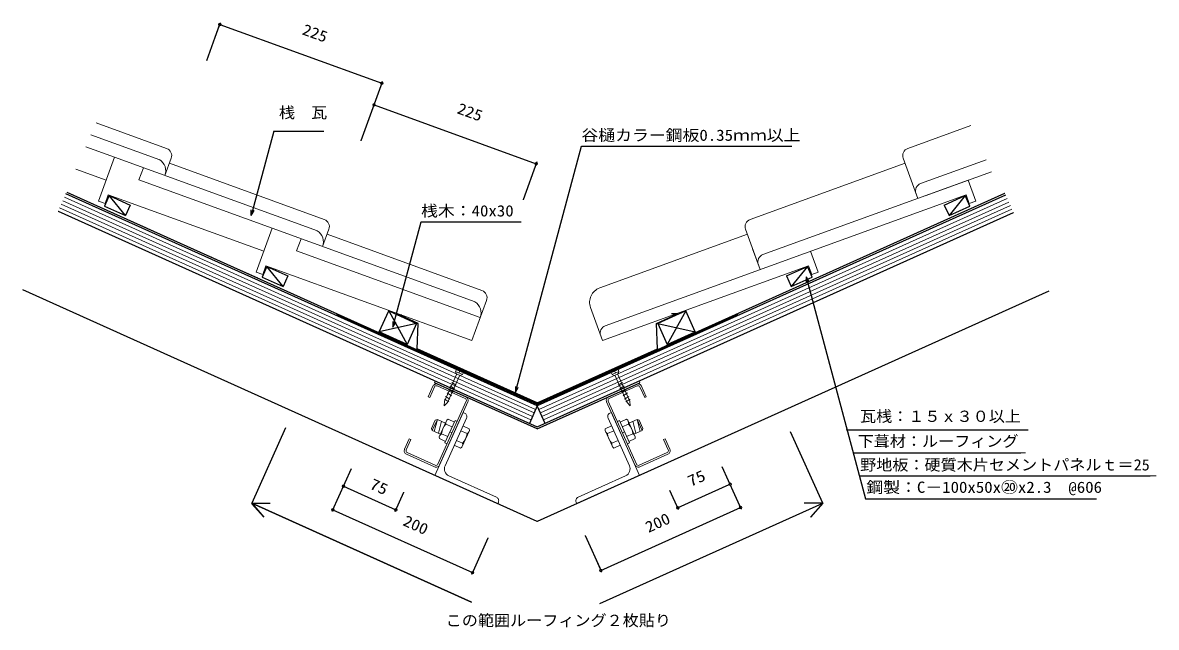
# Model space of a CAD drawing. Units: millimetres, scale not verified. Extents: x -746 to 733, y -398 to 391.
import ezdxf
from ezdxf.enums import TextEntityAlignment as Align

# ---------------------------------------------------------------- set-up
doc = ezdxf.new("R2010")
doc.units = ezdxf.units.MM
doc.header["$LTSCALE"] = 10
doc.linetypes.add('DASHED1', pattern=[1.8, 1.2, -0.6])
doc.linetypes.add('DASHED3', pattern=[4, 3, -1])
doc.layers.add('0-0_LAYER001', color=2, linetype='Continuous', lineweight=18)
doc.layers.add('0-1_ADD_LINE', color=7, linetype='Continuous')
doc.styles.add('ＭＳ ゴシック', font='')
doc.styles.get('ＭＳ ゴシック').set_extended_font_data('MS Gothic')

msp = doc.modelspace()

# ---------------------------------------------------------------- linework, layer by layer
at = {"layer": '0-0_LAYER001'}
for p, q in [((-488.13, 390.68), (-506.03, 341.33)), ((-277.47, 311.59), (-488.98, 388.33)), ((-276.62, 313.94), (-294.52, 264.59)), ((-286.85, 285.74), (-304.76, 236.39)), ((-76.19, 206.65), (-287.7, 283.39)), ((-448.05, 139.18), (-418.6, 249.08)), ((-418.6, 249.08), (-356.54, 249.08)), ((-626.27, 215.16), (-663.94, 228.82)), ((-103.18, -91.58), (-17.1, 229.67)), ((-17.1, 229.67), (250.8, 229.67)), ((-75.34, 209), (-93.25, 159.65)), ((-588.67, 201.52), (-594.47, 185.54)), ((-420.56, 122.44), (-594.47, 185.54)), ((-74.73, -109.26), (-689.74, 167.49)), ((-633.24, 165.11), (-605.88, 152.8)), ((-74.73, -109.26), (536.49, 165.79)), ((483.78, 165.11), (456.42, 152.8)), ((483.78, 165.11), (462.57, 139.12)), ((489.93, 151.44), (483.78, 165.11)), ((-612.04, 139.12), (-639.4, 151.44)), ((-605.88, 152.8), (-612.04, 139.12)), ((456.42, 152.8), (462.57, 139.12)), ((462.57, 139.12), (489.93, 151.44)), ((-93.8, -128.09), (-700, 144.7)), ((-55.66, -128.09), (546.75, 142.99)), ((-382.96, 108.8), (-388.76, 92.82)), ((-149.04, 5.85), (-388.76, 92.82)), ((-433.63, 58.84), (-427.47, 72.52)), ((-427.47, 72.52), (-400.11, 60.21)), ((-427.47, 72.52), (-406.27, 46.53)), ((-400.11, 60.21), (-406.27, 46.53)), ((278.01, 72.52), (250.65, 60.21)), ((250.65, 60.21), (256.81, 46.53)), ((278.01, 72.52), (256.81, 46.53)), ((276.2, 59.28), (353.81, -230.36)), ((284.16, 58.84), (278.01, 72.52)), ((-406.27, 46.53), (-433.63, 58.84)), ((256.81, 46.53), (284.16, 58.84)), ((-74.73, -260.04), (-746.16, 42.1)), ((-74.73, -260.04), (592.92, 40.4)), ((-268.55, 14.72), (-244.39, -29.05)), ((119.09, 14.72), (94.92, -29.05)), ((108.18, 10.76), (100.67, 10.64)), ((-280.86, -12.64), (-232.07, -1.69)), ((131.4, -12.64), (82.61, -1.69)), ((-74.73, -105.46), (-231.61, -34.86)), ((-179.92, -68.28), (-195.68, -103.3)), ((-176.28, -69.92), (-192.03, -104.94)), ((-180.2, -61.58), (-181.43, -64.31)), ((-181.43, -64.31), (-172.31, -68.42)), ((-181.43, -64.31), (-179.92, -68.28)), ((-180.2, -61.58), (-171.08, -65.68)), ((-175.64, -63.63), (-176.87, -66.37)), ((-172.31, -68.42), (-176.28, -69.92)), ((-171.08, -65.68), (-172.31, -68.42)), ((30.73, -61.58), (21.61, -65.68)), ((21.61, -65.68), (22.85, -68.42)), ((31.96, -64.31), (22.85, -68.42)), ((22.85, -68.42), (26.81, -69.92)), ((26.17, -63.63), (27.4, -66.37)), ((26.81, -69.92), (42.57, -104.94)), ((31.96, -64.31), (30.46, -68.28)), ((30.46, -68.28), (46.22, -103.3)), ((30.73, -61.58), (31.96, -64.31)), ((-210.87, -83.64), (-217.02, -97.32)), ((-208.77, -84.58), (-214.92, -98.26)), ((-208.81, -79.08), (-207.79, -76.8)), ((-208.81, -79.08), (-74.73, -139.41)), ((-168.72, -99.64), (-205.2, -83.23)), ((-204.26, -81.13), (-167.78, -97.54)), ((-184.63, -91.5), (-190.26, -87.81)), ((-184.63, -91.5), (-190.26, -87.81)), ((-182.58, -86.94), (-188.2, -83.25)), ((-182.58, -86.94), (-188.2, -83.25)), ((-180.52, -82.38), (-186.15, -78.69)), ((-180.52, -82.38), (-186.15, -78.69)), ((59.35, -79.08), (-74.73, -139.41)), ((54.79, -81.13), (18.31, -97.54)), ((19.26, -99.64), (55.73, -83.23)), ((31.06, -82.38), (36.69, -78.69)), ((31.06, -82.38), (36.69, -78.69)), ((33.11, -86.94), (38.74, -83.25)), ((33.11, -86.94), (38.74, -83.25)), ((35.16, -91.5), (40.79, -87.81)), ((35.16, -91.5), (40.79, -87.81)), ((59.35, -79.08), (58.32, -76.8)), ((59.3, -84.58), (65.46, -98.26)), ((61.4, -83.64), (67.56, -97.32)), ((-214.92, -98.26), (-217.02, -97.32)), ((-204.3, -185.29), (-167.37, -103.21)), ((-196.16, -109.23), (-195.68, -103.3)), ((-190.27, -104.03), (-195.9, -100.34)), ((-188.73, -100.62), (-194.36, -96.92)), ((-186.68, -96.06), (-192.31, -92.37)), ((54.84, -185.29), (17.9, -103.21)), ((37.22, -96.06), (42.84, -92.37)), ((39.27, -100.62), (44.9, -96.92)), ((40.8, -104.03), (46.43, -100.34)), ((46.69, -109.23), (46.22, -103.3)), ((65.46, -98.26), (67.56, -97.32)), ((-208.36, -199.91), (-171.43, -117.83)), ((-202.2, -186.23), (-165.27, -104.16)), ((-196.16, -109.23), (-192.03, -104.94)), ((-169.6, -118.65), (-171.43, -117.83)), ((-74.73, -109.26), (-84.99, -132.06)), ((-74.73, -109.26), (-64.47, -132.06)), ((52.74, -186.23), (15.81, -104.16)), ((20.14, -118.65), (21.96, -117.83)), ((58.9, -199.91), (21.96, -117.83)), ((46.69, -109.23), (42.57, -104.94)), ((-207.72, -127.82), (-212.65, -138.76)), ((-205.08, -126.82), (-211.64, -141.41)), ((-205.08, -126.82), (-209.07, -142.56)), ((-205.08, -126.82), (-207.72, -127.82)), ((-194.41, -131.62), (-205.08, -126.82)), ((-199.52, -129.32), (-203.51, -145.06)), ((-202.61, -149.85), (-192.76, -127.97)), ((-195.14, -157.61), (-182, -128.43)), ((-167.09, -125.27), (-195, -187.28)), ((-193.87, -133.03), (-185.73, -136.7)), ((-192.76, -127.97), (-191.03, -126.72)), ((-191.03, -126.72), (-182.88, -130.38)), ((-179.27, -129.66), (-182, -128.43)), ((-93.8, -128.09), (-74.73, -136.67)), ((-55.66, -128.09), (-74.73, -136.67)), ((17.63, -125.27), (45.54, -187.28)), ((29.8, -129.66), (32.54, -128.43)), ((45.67, -157.61), (32.54, -128.43)), ((41.56, -126.72), (33.42, -130.38)), ((44.4, -133.03), (36.26, -136.7)), ((43.3, -127.97), (41.56, -126.72)), ((53.15, -149.85), (43.3, -127.97)), ((44.94, -131.62), (55.61, -126.82)), ((50.06, -129.32), (54.05, -145.06)), ((55.61, -126.82), (58.26, -127.82)), ((55.61, -126.82), (62.18, -141.41)), ((55.61, -126.82), (59.6, -142.56)), ((58.26, -127.82), (63.18, -138.76)), ((-403.11, -138.08), (-447.26, -236.2)), ((-212.65, -138.76), (-211.64, -141.41)), ((-200.97, -146.21), (-211.64, -141.41)), ((-199.55, -145.67), (-191.41, -149.33)), ((-185.83, -144.25), (-188.57, -143.02)), ((-166.37, -145.41), (-174.51, -141.75)), ((-163.31, -141.23), (-173.16, -163.11)), ((-163.53, -139.09), (-171.67, -135.43)), ((-163.31, -141.23), (-163.53, -139.09)), ((13.85, -141.23), (14.06, -139.09)), ((13.85, -141.23), (23.7, -163.11)), ((14.06, -139.09), (22.2, -135.43)), ((16.9, -145.41), (25.05, -141.75)), ((36.37, -144.25), (39.11, -143.02)), ((50.09, -145.67), (41.95, -149.33)), ((51.51, -146.21), (62.18, -141.41)), ((63.18, -138.76), (62.18, -141.41)), ((255.91, -143.13), (297.91, -236.46)), ((328.46, -140.3), (554.47, -140.3)), ((-247.8, -165.71), (-241.64, -152.03)), ((-245.7, -166.65), (-239.55, -152.97)), ((-239.55, -152.97), (-241.64, -152.03)), ((-202.61, -149.85), (-202.4, -151.99)), ((-202.4, -151.99), (-194.26, -155.65)), ((-192.4, -158.84), (-195.14, -157.61)), ((-174.9, -164.36), (-183.04, -160.7)), ((-172.05, -158.05), (-180.2, -154.38)), ((22.59, -158.05), (30.73, -154.38)), ((25.43, -164.36), (33.57, -160.7)), ((42.94, -158.84), (45.67, -157.61)), ((52.93, -151.99), (44.79, -155.65)), ((53.15, -149.85), (52.93, -151.99)), ((90.08, -152.97), (92.18, -152.03)), ((96.24, -166.65), (90.08, -152.97)), ((98.34, -165.71), (92.18, -152.03)), ((-245.29, -172.32), (-208.81, -188.74)), ((-207.87, -186.64), (-244.35, -170.22)), ((-173.16, -163.11), (-174.9, -164.36)), ((23.7, -163.11), (25.43, -164.36)), ((58.41, -186.64), (94.89, -170.22)), ((95.83, -172.32), (59.35, -188.74)), ((337.09, -170.4), (562.59, -170.4)), ((-328.66, -216.32), (-317.37, -191.24)), ((178.06, -213.81), (166.78, -188.74)), ((-342.47, -247.02), (-320.93, -199.14)), ((-127.97, -228.4), (-189.98, -200.5)), ((-21.49, -228.4), (40.52, -200.5)), ((191.7, -244.1), (170.15, -196.23)), ((346.64, -200.49), (733.1, -200.49)), ((-327.63, -214.04), (-259.24, -244.82)), ((109.67, -244.59), (98.39, -219.51)), ((108.64, -242.31), (177.04, -211.53)), ((-447.38, -236.46), (-431.3, -254.34)), ((-447.26, -236.2), (-423.22, -236.36)), ((-447.26, -236.2), (-160.66, -365.17)), ((-260.26, -247.1), (-248.98, -222.02)), ((297.8, -236.2), (6.82, -367.14)), ((297.8, -236.2), (273.76, -236.36)), ((297.91, -236.46), (281.84, -254.34)), ((353.81, -230.36), (655.15, -230.36)), ((-341.45, -244.74), (-159.06, -326.81)), ((8.28, -323.9), (190.67, -241.82)), ((9.31, -326.18), (-12.23, -278.3)), ((-160.09, -329.09), (-138.54, -281.22))]:
    msp.add_line(p, q, dxfattribs=at)
at = {"layer": '0-0_LAYER001', "color": 4}
for p, q in [((-558.27, 226.66), (-650.2, 260.01)), ((408.81, 226.66), (491.2, 256.55)), ((-567.12, 211.78), (-657.07, 244.42)), ((-626.27, 215.16), (-647.02, 157.98)), ((-361.41, 119.07), (-626.27, 215.16)), ((-560.47, 191.29), (-552.28, 213.85)), ((-352.56, 133.94), (-554.67, 207.27)), ((203.1, 133.94), (405.21, 207.27)), ((402.82, 213.85), (421.86, 161.36)), ((402.82, 213.85), (421.86, 161.36)), ((425.46, 180.76), (511.1, 211.83)), ((-637.13, 185.24), (-676.79, 199.63)), ((431.26, 164.77), (518.03, 196.26)), ((-634.47, 166.19), (-638.56, 154.91)), ((-431.42, 92.52), (-634.47, 166.19)), ((-647.02, 157.98), (-638.56, 154.91)), ((497.55, 157.98), (489.09, 154.91)), ((-420.56, 122.44), (-441.31, 65.26)), ((-155.7, 26.35), (-420.56, 122.44)), ((-354.76, 98.57), (-346.57, 121.13)), ((197.11, 121.13), (216.15, 68.65)), ((-146.85, 41.22), (-348.96, 114.55)), ((6.79, 44.63), (199.49, 114.55)), ((206.32, 95.75), (216.15, 68.65)), ((281.95, 92.52), (291.84, 65.26)), ((-441.31, 65.26), (-432.85, 62.19)), ((-428.75, 73.47), (-432.85, 62.19)), ((-159.9, -24.07), (-428.75, 73.47)), ((279.29, 73.47), (10.44, -24.07)), ((279.29, 73.47), (283.38, 62.19)), ((291.84, 65.26), (283.38, 62.19)), ((-159.9, -24.07), (-140.86, 28.41)), ((-5.19, 19.01), (10.44, -24.07))]:
    msp.add_line(p, q, dxfattribs=at)
at = {"layer": '0-0_LAYER001', "color": 1}
for p, q in [((-76.78, -113.82), (-691.79, 162.93)), ((-82.94, -127.5), (-697.95, 149.26)), ((-80.89, -122.94), (-695.89, 153.82)), ((-78.84, -118.38), (-693.84, 158.38)), ((-72.68, -113.82), (538.54, 161.23)), ((-70.63, -118.38), (540.6, 156.67)), ((-68.58, -122.94), (542.65, 152.11)), ((-66.52, -127.5), (544.7, 147.55))]:
    msp.add_line(p, q, dxfattribs=at)
at = {"layer": '0-0_LAYER001', "linetype": 'DASHED3'}
for q in [(-688.71, 169.77), (535.47, 168.07)]:
    msp.add_line((-74.73, -106.52), q, dxfattribs=at)
at = {"layer": '0-0_LAYER001', "linetype": 'DASHED1'}
for q in [(-336.41, 10.14), (186.94, 10.14)]:
    msp.add_line((-74.73, -107.61), q, dxfattribs=at)
at = {"layer": '0-0_LAYER001', "color": 4}
for points in [[(219.75, 88.04), (487.66, 185.24), (497.55, 157.98)], [(14.04, -4.68), (485, 166.19), (489.09, 154.91)]]:
    msp.add_lwpolyline(points, dxfattribs=at)
at = {"layer": '0-0_LAYER001'}
for points in [[(-639.4, 151.44), (-633.24, 165.11), (-612.04, 139.12)], [(-444.3, 145.67), (-448.05, 139.18), (-448.05, 146.68)], [(-263.2, -6.55), (-226.34, 131.01), (-95.84, 131.01)], [(276.2, 51.78), (276.2, 59.28), (279.95, 52.78)], [(-259.45, -0.05), (-263.2, -6.55), (-263.2, 0.95)], [(-231.61, -34.86), (-230.2, -1.59), (-257.64, 10.76)], [(-74.73, -105.46), (82.15, -34.86), (80.74, -1.59), (108.18, 10.76)], [(-99.43, -85.08), (-103.18, -91.58), (-103.18, -84.08)], [(-125.47, -235.02), (-126.29, -236.84), (-208.36, -199.91)], [(-24, -235.02), (-23.18, -236.84), (58.9, -199.91)]]:
    msp.add_lwpolyline(points, dxfattribs=at)
for points in [[(-244.39, -29.05), (-280.86, -12.64), (-268.55, 14.72), (-232.07, -1.69)], [(94.92, -29.05), (131.4, -12.64), (119.09, 14.72), (82.61, -1.69)]]:
    msp.add_lwpolyline(points, close=True, dxfattribs=at)
for centre in [(-488.98, 388.33), (-277.47, 311.59), (-287.7, 283.39), (-76.19, 206.65), (-327.63, -214.04), (177.04, -211.53), (-341.45, -244.74), (-259.24, -244.82), (108.64, -242.31), (190.67, -241.82), (-159.06, -326.81), (8.28, -323.9)]:
    msp.add_circle(centre, 1.7, dxfattribs=at)
at = {"layer": '0-0_LAYER001', "color": 4}
for centre, radius, start, end in [((-561.68, 217.26), 10, 340.05908, 70.05908), ((412.22, 217.26), 10, 109.94091, 199.94091), ((-577.06, 197.23), 17.62, 340.29127, 57.20982), ((428.87, 171.35), 10, 109.94091, 199.94091), ((-355.97, 124.54), 10, 340.05908, 70.05908), ((206.51, 124.54), 10, 109.94091, 199.94091), ((-371.35, 104.51), 17.62, 340.29127, 57.20982), ((223.16, 78.64), 10, 109.94091, 199.94091), ((13.61, 25.83), 20, 109.94091, 199.94091), ((-150.26, 31.82), 10, 340.05908, 70.05908), ((-165.64, 11.8), 17.62, 340.29127, 57.20982), ((17.45, -14.08), 10, 109.94091, 199.94091)]:
    msp.add_arc(centre, radius, start, end, dxfattribs=at)
at = {"layer": '0-0_LAYER001'}
for centre, radius, start, end in [((-206.31, -85.69), 5, 65.75863, 155.77563), ((-206.31, -85.69), 2.7, 65.76751, 155.75961), ((56.84, -85.69), 5, 24.22437, 114.24137), ((56.84, -85.69), 2.7, 24.24039, 114.23249), ((-169.83, -102.1), 2.7, 335.78718, 65.76751), ((-169.83, -102.1), 5, 335.76924, 65.7799), ((20.36, -102.1), 5, 114.2201, 204.23075), ((20.37, -102.1), 2.7, 114.23249, 204.21281), ((-176.81, -148.31), 22.9, 138.16798, 173.38349), ((-187.81, -131.95), 6.15, 156.13024, 190.13752), ((-171.65, -123.21), 5, 335.76924, 65.7799), ((22.19, -123.21), 5, 114.2201, 204.23075), ((38.35, -131.95), 6.15, 349.86247, 23.86975), ((27.34, -148.31), 22.9, 6.6165, 41.83202), ((-196.34, -150.92), 6.16, 121.44441, 155.39906), ((-189.15, -142.75), 22.94, 318.19589, 353.35266), ((-169.58, -140.16), 6.15, 301.44396, 335.44622), ((20.11, -140.16), 6.15, 204.55377, 238.55603), ((39.69, -142.75), 22.94, 186.64733, 221.8041), ((46.88, -150.92), 6.16, 24.60094, 58.55559), ((-178.11, -159.13), 6.15, 336.10723, 10.12198), ((28.64, -159.13), 6.15, 169.87802, 203.89276), ((-243.24, -167.76), 5, 155.75434, 245.78627), ((-243.24, -167.76), 2.7, 155.75961, 245.77931), ((93.78, -167.76), 2.7, 294.22068, 24.24039), ((93.78, -167.76), 5, 294.21372, 24.24565), ((-206.76, -184.18), 5, 245.76498, 335.79052), ((-206.76, -184.18), 2.7, 245.77931, 335.78718), ((-185.88, -191.38), 10, 155.77609, 245.76332), ((36.41, -191.38), 10, 294.23667, 24.22391), ((57.3, -184.18), 5, 204.20947, 294.23501), ((57.3, -184.18), 2.7, 204.21281, 294.22068), ((-130.02, -232.96), 5, 335.76924, 65.7799), ((-19.44, -232.96), 5, 114.2201, 204.23075)]:
    msp.add_arc(centre, radius, start, end, dxfattribs=at)
at = {"layer": '0-1_ADD_LINE'}
for p, q in [((-506.03, 341.33), (-488.4, 389.93)), ((-488.98, 388.33), (-277.47, 311.59)), ((-276.89, 313.19), (-304.76, 236.39)), ((-287.7, 283.39), (-76.19, 206.65)), ((-418.6, 249.08), (-353.29, 249.08)), ((-103.18, -91.58), (-17.1, 229.67)), ((-17.1, 229.67), (257.3, 229.67)), ((-75.34, 209), (-93.25, 159.65)), ((-74.73, -109.26), (-689.74, 167.49)), ((-688.71, 169.77), (-74.73, -106.52)), ((-74.73, -106.52), (535.47, 168.07)), ((536.49, 165.79), (-74.73, -109.26)), ((456.42, 152.8), (462.57, 139.12)), ((-700, 144.7), (-74.73, -136.67)), ((-448.05, 139.18), (-448.05, 146.68)), ((-74.73, -136.67), (546.75, 142.99)), ((250.65, 60.21), (278.01, 72.52)), ((276.2, 59.28), (276.2, 51.78)), ((276.2, 59.28), (279.81, 53.03)), ((276.2, 59.28), (353.81, -230.36)), ((-74.73, -107.61), (-336.41, 10.14)), ((-268.55, 14.72), (-244.39, -29.05)), ((186.94, 10.14), (-74.73, -107.61)), ((119.09, 14.72), (94.92, -29.05)), ((-232.07, -1.69), (-280.86, -12.64)), ((82.61, -1.69), (131.4, -12.64)), ((-74.73, -139.41), (-208.81, -79.08)), ((-74.73, -139.41), (59.35, -79.08)), ((297.8, -236.2), (255.91, -143.13)), ((329.68, -140.3), (565.84, -140.3)), ((337.74, -170.4), (556.09, -170.4)), ((-317.37, -191.24), (-342.14, -246.29)), ((191.37, -243.37), (166.78, -188.74)), ((346.64, -200.49), (724.98, -200.49)), ((-327.63, -214.04), (-259.24, -244.82)), ((109.67, -244.59), (98.39, -219.51)), ((175.49, -212.23), (108.64, -242.31)), ((-447.26, -236.2), (-423.22, -236.36)), ((-260.26, -247.1), (-248.98, -222.02)), ((297.8, -236.2), (281.84, -254.34)), ((353.81, -230.36), (655.15, -230.36)), ((-341.45, -244.74), (-159.06, -326.81)), ((8.28, -323.9), (190.67, -241.82)), ((-12.23, -278.3), (8.98, -325.45)), ((-159.76, -328.36), (-138.54, -281.22))]:
    msp.add_line(p, q, dxfattribs=at)
for points in [[(-418.6, 249.08), (-448.05, 139.18), (-444.3, 145.67)], [(-633.24, 165.11), (-605.88, 152.8), (-612.04, 139.12)], [(456.42, 152.8), (483.78, 165.11), (462.57, 139.12), (489.93, 151.44), (483.78, 165.11)], [(-263.2, -6.55), (-226.34, 131.01), (-95.84, 131.01)], [(-427.47, 72.52), (-400.11, 60.21), (-406.27, 46.53)], [(250.65, 60.21), (256.81, 46.53), (284.16, 58.84), (278.01, 72.52), (256.81, 46.53)], [(592.92, 40.4), (-74.73, -260.04), (-746.16, 42.1)], [(-263.2, 0.95), (-263.2, -6.55), (-259.45, -0.05)], [(-74.73, -105.46), (-231.61, -34.86), (-230.2, -1.59), (-257.64, 10.76), (-251.54, 9.45)], [(-74.73, -105.46), (82.15, -34.86), (80.74, -1.59), (108.18, 10.76), (100.67, 10.64)], [(-103.18, -84.08), (-103.18, -91.58), (-99.43, -85.08)], [(-64.47, -132.06), (-74.73, -109.26), (-84.99, -132.06)], [(-403.11, -138.08), (-447.26, -236.2), (-160.66, -365.17), (-447.26, -236.2), (-431.3, -254.34)], [(6.82, -367.14), (297.8, -236.2), (273.76, -236.36)]]:
    msp.add_lwpolyline(points, dxfattribs=at)
for points in [[(-633.24, 165.11), (-639.4, 151.44), (-612.04, 139.12)], [(-427.47, 72.52), (-433.63, 58.84), (-406.27, 46.53)], [(-268.55, 14.72), (-232.07, -1.69), (-244.39, -29.05), (-280.86, -12.64)], [(82.61, -1.69), (94.92, -29.05), (131.4, -12.64), (119.09, 14.72)]]:
    msp.add_lwpolyline(points, close=True, dxfattribs=at)

# ---------------------------------------------------------------- texts
at = {"layer": '0-0_LAYER001', "color": 7, "style": 'ＭＳ ゴシック'}
for s, rotation, width, p in [('225', 340.059, 1.1, (-384.1, 371.62)), ('225', 340.059, 1.1, (-181.94, 268.67)), ('75', 335.772, 1.15, (-296.45, -220.61)), ('75', 24.228, 1.15, (127.38, -218.99)), ('200', 24.228, 1.1, (72.17, -279.08)), ('200', 335.772, 1.1, (-253.07, -268.53))]:
    msp.add_text(s, height=14.66, rotation=rotation, dxfattribs=dict(at, width=width)).set_placement(p, align=Align.BOTTOM_LEFT)
for s, width, p in [('桟\u3000瓦', 1.05, (-411.75, 261.68)), ('谷樋カラー鋼板0.35ｍｍ以上', 1.1, (-17.1, 232.17)), ('桟木：40x30', 1.1, (-226.34, 133.51)), ('\u3000瓦桟：１５ｘ３０以上', 1.05, (325.5, -134.55)), ('下葺材：ルーフィング', 1.05, (343.36, -167.03)), ('野地板：硬質木片セメントパネルｔ＝25', 1.05, (346.61, -197.88)), ('鋼製：C－100x50x⑳x2.3\u3000@606', 1.1, (354.73, -227.11)), ('この範囲ルーフィング２枚貼り', 1.05, (-194.15, -400.87))]:
    msp.add_text(s, height=14.66, dxfattribs=dict(at, width=width)).set_placement(p, align=Align.BOTTOM_LEFT)

doc.saveas('drawing.dxf')
